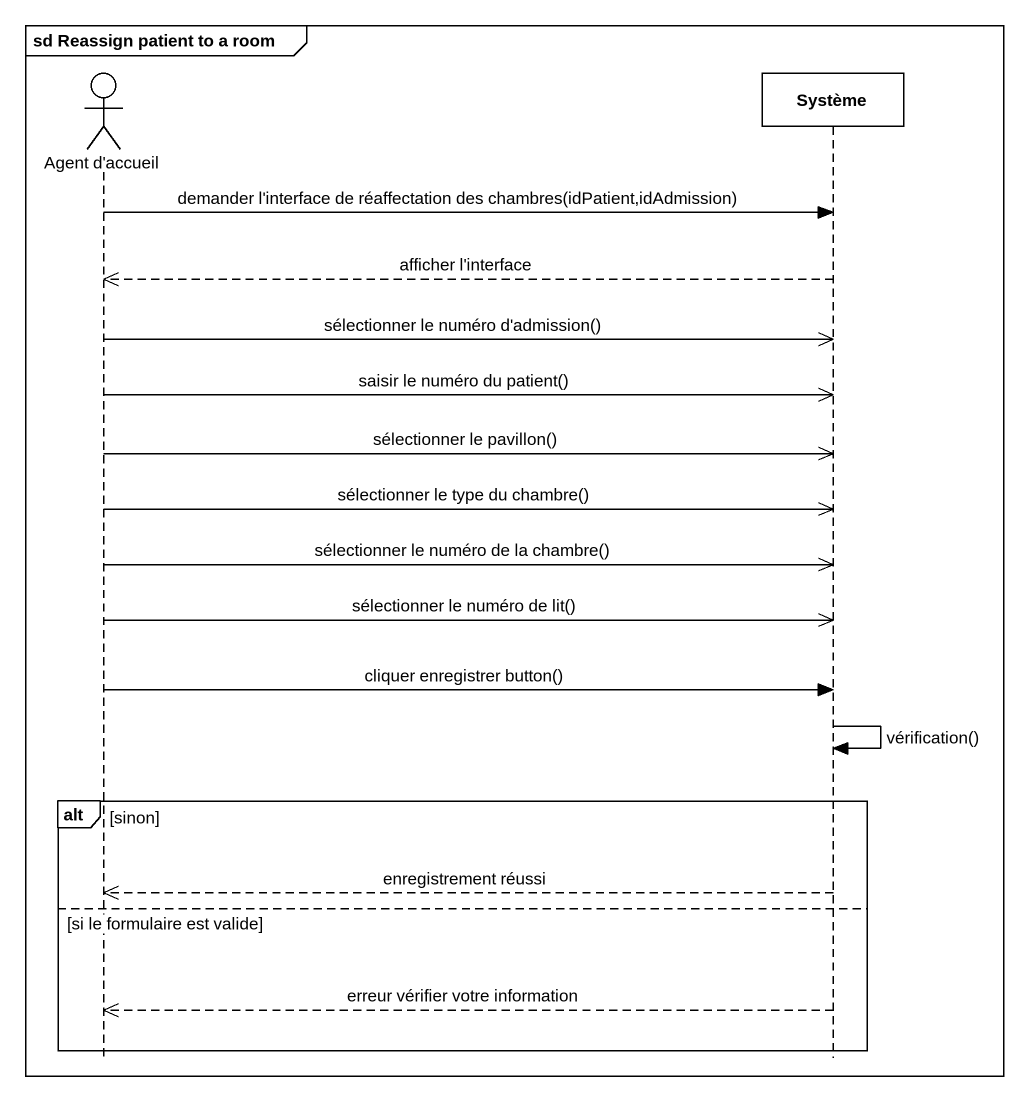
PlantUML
@startuml
mainframe sd Reassign patient to a room
hide footbox
actor "Agent d'accueil" as Agent_d_accueil
participant Système

Agent_d_accueil -> Système : demander l'interface de réaffectation des chambres(idPatient,idAdmission)
Système -->> Agent_d_accueil : afficher l'interface
Agent_d_accueil ->> Système : sélectionner le numéro d'admission()
Agent_d_accueil ->> Système : saisir le numéro du patient()
Agent_d_accueil ->> Système : sélectionner le pavillon()
Agent_d_accueil ->> Système : sélectionner le type du chambre()
Agent_d_accueil ->> Système : sélectionner le numéro de la chambre()
Agent_d_accueil ->> Système : sélectionner le numéro de lit()
Agent_d_accueil -> Système : cliquer enregistrer button()
Système -> Système : vérification()
alt sinon
  Système -->> Agent_d_accueil : enregistrement réussi
else si le formulaire est valide
  Système -->> Agent_d_accueil : erreur vérifier votre information
end
@enduml
